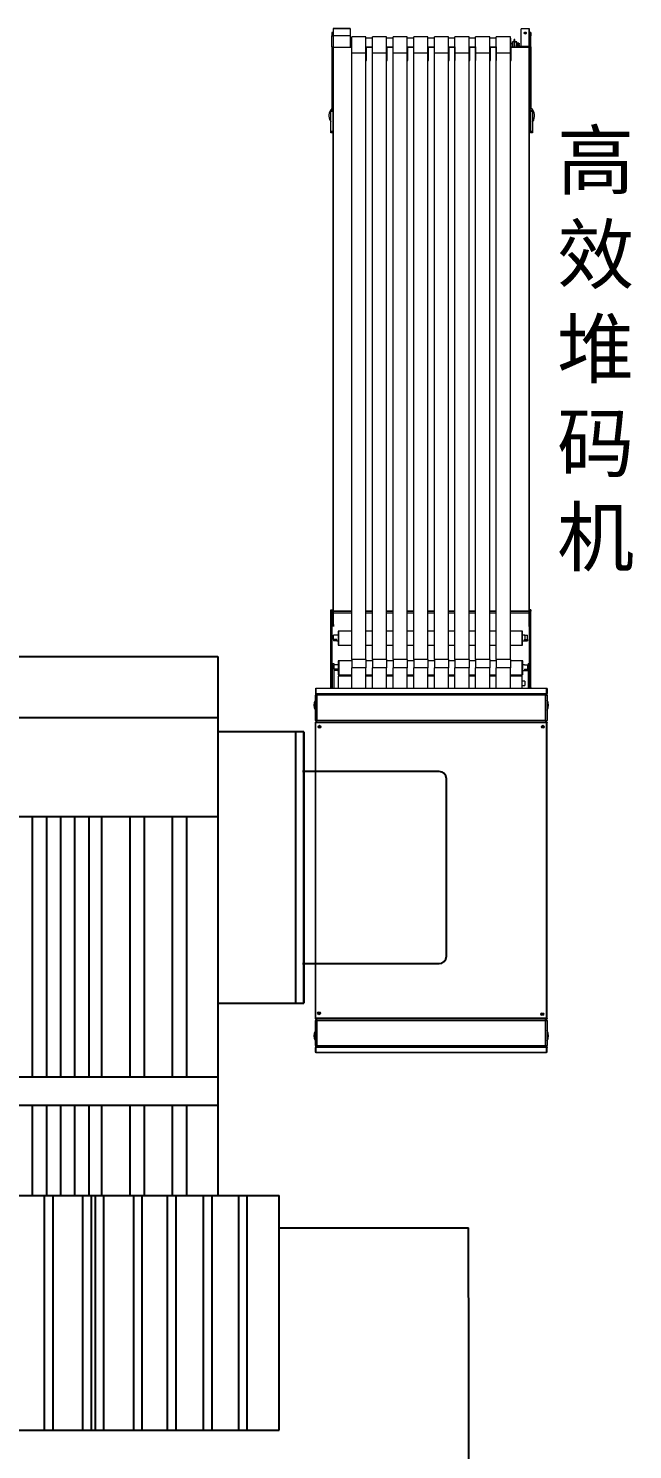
# Model space of a CAD drawing. Header units: millimetres. Extents: x 5343 to 29633, y -275 to 12336.
# Drawn here: x 27495 to 29633, y 7307 to 12336 of the extents above; entities that cross this region are included whole.
import ezdxf

# ---------------------------------------------------------------- set-up
doc = ezdxf.new("R2010")
doc.units = ezdxf.units.MM
doc.styles.get("Standard").update_dxf_attribs({"font": 'arial.ttf', "height": 200})

msp = doc.modelspace()

# ---------------------------------------------------------------- linework, layer by layer
at = {"linetype": 'Continuous', "lineweight": 15}
for p, q in [((28573.6, 12321.2), (28568.6, 12321.2)), ((28568.6, 12321), (28568.6, 12321.2)), ((28568.6, 12321), (28568.6, 12309.3)), ((28573.6, 12321), (28568.6, 12321)), ((28633.6, 12335.7), (28573.6, 12335.7)), ((28573.6, 12335.6), (28573.6, 12310.7)), ((28573.6, 12335.6), (28633.6, 12335.6)), ((28633.6, 12335.6), (28633.6, 12310.7)), ((29238.6, 12334.8), (29238.6, 12334.4)), ((29267.1, 12334.8), (29238.6, 12334.8)), ((29267.1, 12334.4), (29238.6, 12334.4)), ((29238.6, 12271.6), (29238.6, 12334.4)), ((29267.1, 12309.9), (29267.1, 12334.4)), ((29268.6, 12309.9), (29268.6, 12334.4)), ((29273.6, 12321.2), (29268.6, 12321.2)), ((29268.6, 12321), (29268.6, 12309.3)), ((29273.6, 12321), (29268.6, 12321)), ((29273.6, 12321.2), (29273.6, 12321)), ((29273.6, 12321), (29273.6, 12309.3)), ((28568.6, 12271.1), (28568.6, 12309.3)), ((28568.6, 12309.3), (28573.6, 12309.3)), ((28568.6, 12271.1), (28573.6, 12271.1)), ((28568.6, 12271.1), (28568.6, 12052.9)), ((28573.6, 12310.7), (28573.6, 12269.4)), ((28573.6, 12310.7), (28633.6, 12310.7)), ((28633.6, 12310.7), (28633.6, 12269.4)), ((28639.7, 12301.6), (28633.6, 12301.6)), ((28689.7, 12306.1), (28639.7, 12306.1)), ((28639.7, 12248.1), (28639.7, 12306.1)), ((28689.7, 12248.1), (28689.7, 12306.1)), ((28712.7, 12301.6), (28689.7, 12301.6)), ((28762.7, 12306.1), (28712.7, 12306.1)), ((28712.7, 12248.1), (28712.7, 12306.1)), ((28762.7, 12248.1), (28762.7, 12306.1)), ((28785.7, 12301.6), (28762.7, 12301.6)), ((28835.7, 12306.1), (28785.7, 12306.1)), ((28785.7, 12248.1), (28785.7, 12306.1)), ((28835.7, 12248.1), (28835.7, 12306.1)), ((28858.7, 12301.6), (28835.7, 12301.6)), ((28908.7, 12306.1), (28858.7, 12306.1)), ((28858.7, 12248.1), (28858.7, 12306.1)), ((28908.7, 12248.1), (28908.7, 12306.1)), ((28931.7, 12301.6), (28908.7, 12301.6)), ((28981.7, 12306.1), (28931.7, 12306.1)), ((28931.7, 12248.1), (28931.7, 12306.1)), ((28981.7, 12248.1), (28981.7, 12306.1)), ((29004.7, 12301.6), (28981.7, 12301.6)), ((29054.7, 12306.1), (29004.7, 12306.1)), ((29004.7, 12248.1), (29004.7, 12306.1)), ((29054.7, 12248.1), (29054.7, 12306.1)), ((29077.7, 12301.6), (29054.7, 12301.6)), ((29127.7, 12306.1), (29077.7, 12306.1)), ((29077.7, 12248.1), (29077.7, 12306.1)), ((29127.7, 12248.1), (29127.7, 12306.1)), ((29150.7, 12301.6), (29127.7, 12301.6)), ((29200.7, 12306.1), (29150.7, 12306.1)), ((29150.7, 12248.1), (29150.7, 12306.1)), ((29200.7, 12248.1), (29200.7, 12306.1)), ((29201.8, 12301.6), (29200.7, 12301.6)), ((29201.8, 12222.3), (29201.8, 12301.6)), ((29207.8, 12280.6), (29201.8, 12280.6)), ((29214.1, 12288.4), (29207.8, 12288.4)), ((29214.1, 12294.3), (29214.1, 12296.4)), ((29214.1, 12287.1), (29214.1, 12288.8)), ((29214.1, 12284.7), (29216.9, 12284.7)), ((29214.1, 12284.1), (29216.9, 12284.1)), ((29216.9, 12294.3), (29216.9, 12296.4)), ((29216.9, 12287.1), (29216.9, 12288.8)), ((29223.3, 12288.4), (29216.9, 12288.4)), ((29223.3, 12270), (29223.3, 12288.4)), ((29230.3, 12284.1), (29224.3, 12284.1)), ((29231.3, 12275.4), (29231.3, 12277.5)), ((29264.8, 12271.6), (29232.8, 12271.6)), ((29264.8, 12270), (29264.8, 12271.6)), ((29267.1, 12272.7), (29267.1, 12309.9)), ((29267.1, 12309.9), (29268.6, 12309.9)), ((29267.1, 12269.5), (29267.1, 12272.7)), ((29268.6, 12271.1), (29268.6, 12309.3)), ((29268.6, 12309.3), (29273.6, 12309.3)), ((29268.6, 12271.1), (29273.6, 12271.1)), ((29268.6, 12271.1), (29268.6, 12052.9)), ((29273.6, 12271.1), (29273.6, 12309.3)), ((29273.6, 12271.1), (29273.6, 12052.9)), ((28573.6, 12269.4), (28633.6, 12269.4)), ((28573.6, 12269.4), (28573.6, 12269.1)), ((28573.6, 12269.1), (28573.6, 12052.9)), ((28573.6, 12269.1), (28633.6, 12269.1)), ((28575.1, 10274.1), (28575.1, 12269.1)), ((28633.6, 12270), (28639.1, 12270)), ((28633.6, 12269.5), (28639.1, 12269.5)), ((28633.6, 12269.4), (28633.6, 12269.1)), ((28689.7, 12248.1), (28639.7, 12248.1)), ((28639.7, 10102.9), (28639.7, 12248.1)), ((28689.7, 10102.9), (28689.7, 12248.1)), ((28692.1, 12270), (28712.1, 12270)), ((28692.1, 12269.5), (28712.1, 12269.5)), ((28762.7, 12248.1), (28712.7, 12248.1)), ((28712.7, 10102.9), (28712.7, 12248.1)), ((28762.7, 10102.9), (28762.7, 12248.1)), ((28765.1, 12270), (28785.1, 12270)), ((28765.1, 12269.5), (28765.1, 12270)), ((28765.1, 12221.8), (28765.1, 12269.5)), ((28765.1, 12269.5), (28785.1, 12269.5)), ((28835.7, 12248.1), (28785.7, 12248.1)), ((28785.7, 10102.9), (28785.7, 12248.1)), ((28835.7, 10102.9), (28835.7, 12248.1)), ((28838.1, 12270), (28858.1, 12270)), ((28838.1, 12269.5), (28838.1, 12270)), ((28838.1, 12221.8), (28838.1, 12269.5)), ((28838.1, 12269.5), (28858.1, 12269.5)), ((28908.7, 12248.1), (28858.7, 12248.1)), ((28858.7, 10102.9), (28858.7, 12248.1)), ((28908.7, 10102.9), (28908.7, 12248.1)), ((28981.7, 12248.1), (28931.7, 12248.1)), ((28931.7, 10102.9), (28931.7, 12248.1)), ((28981.7, 10102.9), (28981.7, 12248.1)), ((28984.1, 12270), (29004.1, 12270)), ((28984.1, 12269.5), (28984.1, 12270)), ((28984.1, 12221.8), (28984.1, 12269.5)), ((28984.1, 12269.5), (29004.1, 12269.5)), ((29004.1, 12270), (29004.1, 12269.5)), ((29004.1, 12269.5), (29004.1, 12221.8)), ((29054.7, 12248.1), (29004.7, 12248.1)), ((29004.7, 10102.9), (29004.7, 12248.1)), ((29054.7, 10102.9), (29054.7, 12248.1)), ((29127.7, 12248.1), (29077.7, 12248.1)), ((29077.7, 10102.9), (29077.7, 12248.1)), ((29127.7, 10102.9), (29127.7, 12248.1)), ((29130.1, 12270), (29150.1, 12270)), ((29130.1, 12269.5), (29150.1, 12269.5)), ((29200.7, 12248.1), (29150.7, 12248.1)), ((29150.7, 10102.9), (29150.7, 12248.1)), ((29200.7, 10102.9), (29200.7, 12248.1)), ((29201.8, 12242.6), (29203.1, 12242.6)), ((29203.1, 12270), (29267.1, 12270)), ((29203.1, 12269.5), (29203.1, 12270)), ((29203.1, 12221.8), (29203.1, 12269.5)), ((29203.1, 12269.5), (29267.1, 12269.5)), ((29267.1, 10274.1), (29267.1, 12269.5)), ((28565.6, 12041.6), (28565.6, 12046.6)), ((28565.6, 12046.6), (28573.6, 12046.6)), ((28565.6, 11971.6), (28565.6, 12041.6)), ((28573.6, 12041.6), (28565.6, 12041.6)), ((28568.6, 12052.9), (28573.6, 12052.9)), ((28568.6, 12049.4), (28568.6, 12052.9)), ((28568.6, 12049.4), (28573.6, 12049.4)), ((28573.6, 12052.9), (28573.6, 12049.4)), ((28573.6, 10274.5), (28573.6, 12049.5)), ((29268.6, 10274.5), (29268.6, 12052.9)), ((29271.6, 12038.6), (29268.6, 12038.6)), ((29271.6, 12041.6), (29271.6, 11971.6)), ((29279.6, 12041.6), (29279.6, 11971.6)), ((28563.8, 12008.2), (28565.6, 12005.6)), ((29271.6, 12014.6), (29268.6, 12014.6)), ((28565.6, 10273.4), (28565.6, 10278.4)), ((28565.6, 10278.4), (28570.6, 10278.4)), ((28570.6, 10273.4), (28565.6, 10273.4)), ((28565.6, 10003.4), (28565.6, 10273.4)), ((28570.6, 10278.4), (28570.6, 10273.4)), ((28570.6, 10003.4), (28570.6, 10273.4)), ((28573.6, 10226.8), (28573.6, 10274.5)), ((28575.1, 10226.8), (28575.1, 10274.1)), ((28575.1, 10274.1), (28639.7, 10274.1)), ((28575.1, 10266.5), (28575.1, 10273.2)), ((28639.7, 10273.2), (28575.1, 10273.2)), ((28689.7, 10274.1), (28712.7, 10274.1)), ((28712.7, 10273.2), (28689.7, 10273.2)), ((28762.7, 10274.1), (28785.7, 10274.1)), ((28785.7, 10273.2), (28762.7, 10273.2)), ((28835.7, 10274.1), (28858.7, 10274.1)), ((28858.7, 10273.2), (28835.7, 10273.2)), ((28908.7, 10274.1), (28931.7, 10274.1)), ((28931.7, 10273.2), (28908.7, 10273.2)), ((28981.7, 10274.1), (29004.7, 10274.1)), ((29004.7, 10273.2), (28981.7, 10273.2)), ((29054.7, 10274.1), (29077.7, 10274.1)), ((29077.7, 10273.2), (29054.7, 10273.2)), ((29127.7, 10274.1), (29150.7, 10274.1)), ((29150.7, 10273.2), (29127.7, 10273.2)), ((29200.7, 10274.1), (29267.1, 10274.1)), ((29267.1, 10273.2), (29200.7, 10273.2)), ((29268.6, 10003.4), (29268.6, 10273.4)), ((29273.6, 10003.4), (29273.6, 10273.4)), ((28591.4, 10188.4), (28587.2, 10188.4)), ((28587.2, 10168.4), (28591.4, 10168.4)), ((28639.7, 10203.4), (28591.4, 10203.4)), ((28591.4, 10203.4), (28591.4, 10153.4)), ((28639.7, 10203.4), (28593.2, 10203.4)), ((28712.7, 10203.4), (28689.7, 10203.4)), ((28712.7, 10203.4), (28689.7, 10203.4)), ((28785.7, 10203.4), (28762.7, 10203.4)), ((28785.7, 10203.4), (28762.7, 10203.4)), ((28858.7, 10203.4), (28835.7, 10203.4)), ((28858.7, 10203.4), (28835.7, 10203.4)), ((28931.7, 10203.4), (28908.7, 10203.4)), ((28931.7, 10203.4), (28908.7, 10203.4)), ((29004.7, 10203.4), (28981.7, 10203.4)), ((29004.7, 10203.4), (28981.7, 10203.4)), ((29077.7, 10203.4), (29054.7, 10203.4)), ((29077.7, 10203.4), (29054.7, 10203.4)), ((29150.7, 10203.4), (29127.7, 10203.4)), ((29150.7, 10203.4), (29127.7, 10203.4)), ((29241.4, 10203.4), (29200.7, 10203.4)), ((29243.2, 10203.4), (29200.7, 10203.4)), ((29241.4, 10203.4), (29241.4, 10153.4)), ((29243.2, 10153.4), (29243.2, 10203.4)), ((29251.4, 10188.4), (29243.2, 10188.4)), ((29243.2, 10168.4), (29251.4, 10168.4)), ((29249.2, 10188.4), (29243.8, 10188.4)), ((29243.8, 10168.4), (29249.2, 10168.4)), ((29249.2, 10188.4), (29261.2, 10188.4)), ((28591.4, 10153.4), (28639.7, 10153.4)), ((28593.2, 10153.4), (28639.7, 10153.4)), ((28689.7, 10153.4), (28712.7, 10153.4)), ((28689.7, 10153.4), (28712.7, 10153.4)), ((28762.7, 10153.4), (28785.7, 10153.4)), ((28762.7, 10153.4), (28785.7, 10153.4)), ((28835.7, 10153.4), (28858.7, 10153.4)), ((28835.7, 10153.4), (28858.7, 10153.4)), ((28908.7, 10153.4), (28931.7, 10153.4)), ((28908.7, 10153.4), (28931.7, 10153.4)), ((28981.7, 10153.4), (29004.7, 10153.4)), ((28981.7, 10153.4), (29004.7, 10153.4)), ((29054.7, 10153.4), (29077.7, 10153.4)), ((29054.7, 10153.4), (29077.7, 10153.4)), ((29127.7, 10153.4), (29150.7, 10153.4)), ((29127.7, 10153.4), (29150.7, 10153.4)), ((29200.7, 10153.4), (29241.4, 10153.4)), ((29200.7, 10153.4), (29243.2, 10153.4)), ((28570.6, 10088.4), (28570.6, 10001.2)), ((28575.6, 10088.4), (28575.6, 10001.2)), ((28588.5, 10063.4), (28591.4, 10063.4)), ((28591.4, 10098.4), (28591.4, 10048.4)), ((28639.7, 10102.9), (28639.7, 10073.4)), ((28639.7, 10001.2), (28639.7, 10073.4)), ((28689.7, 10073.4), (28639.7, 10073.4)), ((28689.7, 10102.9), (28689.7, 10073.4)), ((28689.7, 10001.2), (28689.7, 10073.4)), ((28712.7, 10102.9), (28712.7, 10073.4)), ((28712.7, 10001.2), (28712.7, 10073.4)), ((28762.7, 10073.4), (28712.7, 10073.4)), ((28762.7, 10102.9), (28762.7, 10073.4)), ((28762.7, 10001.2), (28762.7, 10073.4)), ((28785.7, 10102.9), (28785.7, 10073.4)), ((28785.7, 10001.2), (28785.7, 10073.4)), ((28835.7, 10073.4), (28785.7, 10073.4)), ((28835.7, 10102.9), (28835.7, 10073.4)), ((28835.7, 10001.2), (28835.7, 10073.4)), ((28858.7, 10102.9), (28858.7, 10073.4)), ((28858.7, 10001.2), (28858.7, 10073.4)), ((28908.7, 10073.4), (28858.7, 10073.4)), ((28908.7, 10102.9), (28908.7, 10073.4)), ((28908.7, 10001.2), (28908.7, 10073.4)), ((28931.7, 10102.9), (28931.7, 10073.4)), ((28931.7, 10001.2), (28931.7, 10073.4)), ((28981.7, 10073.4), (28931.7, 10073.4)), ((28981.7, 10102.9), (28981.7, 10073.4)), ((28981.7, 10001.2), (28981.7, 10073.4)), ((29004.7, 10102.9), (29004.7, 10073.4)), ((29004.7, 10001.2), (29004.7, 10073.4)), ((29054.7, 10073.4), (29004.7, 10073.4)), ((29054.7, 10102.9), (29054.7, 10073.4)), ((29054.7, 10001.2), (29054.7, 10073.4)), ((29077.7, 10102.9), (29077.7, 10073.4)), ((29077.7, 10001.2), (29077.7, 10073.4)), ((29127.7, 10073.4), (29077.7, 10073.4)), ((29127.7, 10102.9), (29127.7, 10073.4)), ((29127.7, 10001.2), (29127.7, 10073.4)), ((29150.7, 10102.9), (29150.7, 10073.4)), ((29150.7, 10001.2), (29150.7, 10073.4)), ((29200.7, 10073.4), (29150.7, 10073.4)), ((29200.7, 10102.9), (29200.7, 10073.4)), ((29200.7, 10001.2), (29200.7, 10073.4)), ((29241.4, 10098.4), (29241.4, 10048.4)), ((29244.5, 10048.4), (29244.5, 10098.4)), ((29245.1, 10063.4), (29250.5, 10063.4)), ((29263.6, 10088.4), (29263.6, 10001.2)), ((29268.6, 10088.4), (29268.6, 10001.2)), ((28591.4, 10048.4), (28639.7, 10048.4)), ((28639.7, 10043.4), (28591.4, 10043.4)), ((28591.4, 10043.4), (28591.4, 10001.2)), ((28594.5, 10048.4), (28639.7, 10048.4)), ((28689.7, 10048.4), (28712.7, 10048.4)), ((28689.7, 10048.4), (28712.7, 10048.4)), ((28712.7, 10043.4), (28689.7, 10043.4)), ((28762.7, 10048.4), (28785.7, 10048.4)), ((28762.7, 10048.4), (28785.7, 10048.4)), ((28785.7, 10043.4), (28762.7, 10043.4)), ((28835.7, 10048.4), (28858.7, 10048.4)), ((28835.7, 10048.4), (28858.7, 10048.4)), ((28858.7, 10043.4), (28835.7, 10043.4)), ((28908.7, 10048.4), (28931.7, 10048.4)), ((28908.7, 10048.4), (28931.7, 10048.4)), ((28931.7, 10043.4), (28908.7, 10043.4)), ((28981.7, 10048.4), (29004.7, 10048.4)), ((28981.7, 10048.4), (29004.7, 10048.4)), ((29004.7, 10043.4), (28981.7, 10043.4)), ((29054.7, 10048.4), (29077.7, 10048.4)), ((29054.7, 10048.4), (29077.7, 10048.4)), ((29077.7, 10043.4), (29054.7, 10043.4)), ((29127.7, 10048.4), (29150.7, 10048.4)), ((29127.7, 10048.4), (29150.7, 10048.4)), ((29150.7, 10043.4), (29127.7, 10043.4)), ((29200.7, 10048.4), (29241.4, 10048.4)), ((29200.7, 10048.4), (29244.5, 10048.4)), ((29241.4, 10043.4), (29200.7, 10043.4)), ((29241.4, 10043.4), (29241.4, 10001.2)), ((29251.4, 10026.4), (29241.4, 10026.4)), ((29241.4, 10010.4), (29251.4, 10010.4)), ((28510.6, 9999.7), (28510.6, 9982.8)), ((28510.6, 9981.2), (28510.6, 9976.2)), ((28510.6, 9886.3), (28510.6, 9976.2)), ((28512.1, 10001.2), (29329.1, 10001.2)), ((29329, 9999.7), (28512.1, 9999.7)), ((28512.1, 9982.8), (29329, 9982.8)), ((28512.2, 9981.2), (29329, 9981.2)), ((28515.6, 9976.2), (28515.6, 9981.2)), ((29325.6, 9976.2), (28515.6, 9976.2)), ((29325.6, 9981.2), (29325.6, 9976.2)), ((29325.6, 9978.2), (29325.6, 9978.2)), ((29327.6, 9976.2), (29327.6, 9976.2)), ((29329.1, 9999.7), (29329.1, 9982.8)), ((29330.6, 9999.7), (29330.6, 9982.8)), ((29330.6, 9976.2), (29330.6, 9886.3)), ((28510.6, 9879.7), (28510.6, 9881.2)), ((28510.6, 8832.7), (28510.6, 9879.7)), ((28512.1, 8832.7), (28512.1, 9879.7)), ((29328.6, 9879.7), (28512.6, 9879.7)), ((29328.6, 9878.2), (28512.6, 9878.2)), ((28515.6, 9901.2), (28515.6, 9901.2)), ((29325.6, 9886.3), (28515.6, 9886.3)), ((29325.6, 9881.2), (28515.6, 9881.2)), ((28540.6, 9879.7), (28540.6, 9881.2)), ((28586.6, 9879.7), (28586.6, 9881.2)), ((28639.7, 9879.7), (28639.7, 9881.2)), ((28689.7, 9879.7), (28689.7, 9881.2)), ((28712.7, 9879.7), (28712.7, 9881.2)), ((28762.7, 9879.7), (28762.7, 9881.2)), ((28785.7, 9879.7), (28785.7, 9881.2)), ((28835.7, 9879.7), (28835.7, 9881.2)), ((28858.7, 9879.7), (28858.7, 9881.2)), ((28886.1, 9881.2), (28886.1, 9879.7)), ((28911.1, 9879.7), (28911.1, 9881.2)), ((28931.7, 9879.7), (28931.7, 9881.2)), ((28956.9, 9881.2), (28956.9, 9879.7)), ((29156.9, 9879.7), (29156.9, 9881.2)), ((29200.7, 9879.7), (29200.7, 9881.2)), ((29254.6, 9881.2), (29254.6, 9879.7)), ((29300.6, 9881.2), (29300.6, 9879.7)), ((29325.6, 9901.2), (29325.6, 9901.2)), ((29325.6, 9886.3), (29330.6, 9886.3)), ((29325.6, 9886.2), (29325.6, 9881.2)), ((29329.1, 8832.7), (29329.1, 9879.7)), ((29330.6, 9881.2), (29330.6, 9879.7)), ((29330.6, 8832.7), (29330.6, 9879.7)), ((28510.6, 8831.2), (28510.6, 8832.7)), ((28510.6, 8826.2), (28510.6, 8825.7)), ((28510.6, 8736.3), (28510.6, 8825.7)), ((28512.6, 8834.3), (29328.6, 8834.3)), ((29328.6, 8832.7), (28512.6, 8832.7)), ((28513.6, 8826.2), (28513.6, 8825.7)), ((28516.1, 8828.2), (28515.6, 8828.2)), ((28515.6, 8736.3), (28515.6, 8825.7)), ((28515.6, 8811.2), (28516.1, 8811.2)), ((28516.1, 8831.2), (29325.1, 8831.2)), ((28516.1, 8825.7), (29325.1, 8825.7)), ((28540.6, 8831.2), (28540.6, 8832.7)), ((28586.6, 8831.2), (28586.6, 8832.7)), ((28639.7, 8831.2), (28639.7, 8832.7)), ((28689.7, 8831.2), (28689.7, 8832.7)), ((28712.7, 8831.2), (28712.7, 8832.7)), ((28762.7, 8831.2), (28762.7, 8832.7)), ((28785.7, 8831.2), (28785.7, 8832.7)), ((28835.7, 8831.2), (28835.7, 8832.7)), ((28858.7, 8831.2), (28858.7, 8832.7)), ((28886.1, 8832.7), (28886.1, 8831.2)), ((28911.1, 8831.2), (28911.1, 8832.7)), ((28931.7, 8831.2), (28931.7, 8832.7)), ((28981.7, 8831.2), (28981.7, 8832.7)), ((29004.7, 8831.2), (29004.7, 8832.7)), ((29054.7, 8831.2), (29054.7, 8832.7)), ((29077.7, 8831.2), (29077.7, 8832.7)), ((29127.7, 8831.2), (29127.7, 8832.7)), ((29150.7, 8831.2), (29150.7, 8832.7)), ((29200.7, 8831.2), (29200.7, 8832.7)), ((29254.6, 8832.7), (29254.6, 8831.2)), ((29300.6, 8832.7), (29300.6, 8831.2)), ((29325.1, 8736.3), (29325.1, 8825.7)), ((29325.1, 8811.2), (29325.6, 8811.2)), ((29325.6, 8825.7), (29330.6, 8825.7)), ((29330.6, 8832.7), (29330.6, 8831.2)), ((29330.6, 8825.7), (29330.6, 8736.3)), ((28510.6, 8736.3), (28510.6, 8731.2)), ((28512.2, 8731.2), (28510.6, 8731.2)), ((28510.6, 8712.8), (28510.6, 8729.7)), ((29329, 8729.7), (28512.1, 8729.7)), ((28512.1, 8712.8), (29329, 8712.8)), ((29329.1, 8711.2), (28512.1, 8711.2)), ((29329, 8731.2), (28512.2, 8731.2)), ((28515.6, 8731.2), (28515.6, 8736.3)), ((28516.1, 8736.3), (29325.1, 8736.3)), ((29329.1, 8712.8), (29329.1, 8729.7)), ((29330.6, 8731.2), (29330.6, 8736.3)), ((29330.6, 8712.8), (29330.6, 8729.7))]:
    msp.add_line(p, q, dxfattribs=at)
at = {"linetype": 'Continuous', "lineweight": 0}
for p, q in [((28573.6, 12335.7), (28573.6, 12335.6)), ((28633.6, 12335.7), (28633.6, 12335.6)), ((29268.6, 12334.4), (29267.1, 12334.4)), ((29267.1, 12270), (29267.1, 12334.4)), ((29207.8, 12270), (29207.8, 12288.4)), ((29214.1, 12296.4), (29214.1, 12296.6)), ((29214.1, 12296.6), (29214.1, 12296.6)), ((29216.9, 12296.4), (29214.1, 12296.4)), ((29214.1, 12293.4), (29214.1, 12294.3)), ((29214.1, 12294.3), (29214.1, 12294.3)), ((29214.1, 12293.1), (29214.1, 12293.4)), ((29214.1, 12288.8), (29214.1, 12293.1)), ((29214.1, 12292.1), (29216.9, 12292.1)), ((29214.1, 12288.9), (29216.9, 12288.9)), ((29214.1, 12288.8), (29216.9, 12288.8)), ((29214.1, 12287), (29214.1, 12287.1)), ((29214.1, 12285.5), (29214.1, 12287)), ((29214.1, 12287), (29216.9, 12287)), ((29214.1, 12285.1), (29214.1, 12285.5)), ((29214.1, 12281.4), (29214.1, 12285.1)), ((29214.1, 12276), (29214.1, 12281.4)), ((29214.1, 12275.8), (29214.1, 12276)), ((29214.1, 12276), (29216.9, 12276)), ((29214.1, 12273.8), (29214.1, 12275.8)), ((29214.1, 12275.3), (29216.9, 12275.3)), ((29214.1, 12273.5), (29214.1, 12273.8)), ((29214.1, 12270.9), (29214.1, 12273.5)), ((29214.1, 12270), (29214.1, 12270.9)), ((29216.9, 12296.6), (29216.9, 12296.4)), ((29216.9, 12296.6), (29216.9, 12296.6)), ((29216.9, 12293.4), (29216.9, 12294.3)), ((29216.9, 12294.3), (29216.9, 12294.3)), ((29216.9, 12293.4), (29216.9, 12293.1)), ((29216.9, 12288.8), (29216.9, 12293.1)), ((29216.9, 12287.1), (29216.9, 12287)), ((29216.9, 12285.5), (29216.9, 12287)), ((29216.9, 12285.5), (29216.9, 12285.1)), ((29216.9, 12281.4), (29216.9, 12285.1)), ((29216.9, 12276), (29216.9, 12281.4)), ((29216.9, 12276), (29216.9, 12275.8)), ((29216.9, 12273.8), (29216.9, 12275.8)), ((29216.9, 12273.8), (29216.9, 12273.5)), ((29216.9, 12270.9), (29216.9, 12273.5)), ((29216.9, 12270), (29216.9, 12270.9)), ((29223.3, 12277.5), (29231.3, 12277.5)), ((29223.3, 12273.9), (29224.3, 12273.9)), ((29224.3, 12284.1), (29224.3, 12279.8)), ((29224.3, 12278.8), (29224.3, 12279.8)), ((29224.3, 12279.8), (29230.3, 12279.8)), ((29224.3, 12278.8), (29230.3, 12278.8)), ((29224.3, 12276.1), (29224.3, 12270)), ((29224.3, 12276.1), (29230.3, 12276.1)), ((29230.3, 12279.8), (29230.3, 12284.1)), ((29230.3, 12279.8), (29230.3, 12278.8)), ((29230.3, 12270), (29230.3, 12276.1)), ((29230.3, 12273.9), (29231.3, 12273.9)), ((29231.3, 12283.1), (29231.3, 12279)), ((29231.3, 12277.5), (29231.3, 12279)), ((29231.3, 12275.4), (29231.3, 12270)), ((29232.8, 12270), (29232.8, 12276.6)), ((29267.1, 12272.7), (29268.6, 12272.7)), ((28639.1, 12270), (28639.1, 12269.5)), ((28639.1, 12269.5), (28639.1, 12221.8)), ((28639.1, 12222.3), (28639.7, 12222.3)), ((28639.1, 12221.8), (28639.7, 12221.8)), ((28689.7, 12222.3), (28692.1, 12222.3)), ((28689.7, 12221.8), (28692.1, 12221.8)), ((28692.1, 12269.5), (28692.1, 12270)), ((28692.1, 12221.8), (28692.1, 12269.5)), ((28712.1, 12270), (28712.1, 12269.5)), ((28712.1, 12269.5), (28712.1, 12221.8)), ((28712.1, 12222.3), (28712.7, 12222.3)), ((28712.1, 12221.8), (28712.7, 12221.8)), ((28762.7, 12222.3), (28765.1, 12222.3)), ((28762.7, 12221.8), (28765.1, 12221.8)), ((28785.1, 12270), (28785.1, 12269.5)), ((28785.1, 12269.5), (28785.1, 12221.8)), ((28785.1, 12222.3), (28785.7, 12222.3)), ((28785.1, 12221.8), (28785.7, 12221.8)), ((28835.7, 12222.3), (28838.1, 12222.3)), ((28835.7, 12221.8), (28838.1, 12221.8)), ((28858.1, 12270), (28858.1, 12269.5)), ((28858.1, 12269.5), (28858.1, 12221.8)), ((28858.1, 12222.3), (28858.7, 12222.3)), ((28858.1, 12221.8), (28858.7, 12221.8)), ((28908.7, 12222.3), (28911.1, 12222.3)), ((28908.7, 12221.8), (28911.1, 12221.8)), ((28911.1, 12269.5), (28911.1, 12270)), ((28911.1, 12270), (28931.1, 12270)), ((28911.1, 12269.5), (28931.1, 12269.5)), ((28911.1, 12221.8), (28911.1, 12269.5)), ((28931.1, 12270), (28931.1, 12269.5)), ((28931.1, 12269.5), (28931.1, 12221.8)), ((28931.1, 12222.3), (28931.7, 12222.3)), ((28931.1, 12221.8), (28931.7, 12221.8)), ((28981.7, 12222.3), (28984.1, 12222.3)), ((28981.7, 12221.8), (28984.1, 12221.8)), ((29004.1, 12222.3), (29004.7, 12222.3)), ((29004.1, 12221.8), (29004.7, 12221.8)), ((29054.7, 12222.3), (29057.1, 12222.3)), ((29054.7, 12221.8), (29057.1, 12221.8)), ((29057.1, 12269.5), (29057.1, 12270)), ((29057.1, 12270), (29077.1, 12270)), ((29057.1, 12269.5), (29077.1, 12269.5)), ((29057.1, 12221.8), (29057.1, 12269.5)), ((29077.1, 12270), (29077.1, 12269.5)), ((29077.1, 12269.5), (29077.1, 12221.8)), ((29077.1, 12222.3), (29077.7, 12222.3)), ((29077.1, 12221.8), (29077.7, 12221.8)), ((29127.7, 12222.3), (29130.1, 12222.3)), ((29127.7, 12221.8), (29130.1, 12221.8)), ((29130.1, 12269.5), (29130.1, 12270)), ((29130.1, 12221.8), (29130.1, 12269.5)), ((29150.1, 12270), (29150.1, 12269.5)), ((29150.1, 12269.5), (29150.1, 12221.8)), ((29150.1, 12222.3), (29150.7, 12222.3)), ((29150.1, 12221.8), (29150.7, 12221.8)), ((29200.7, 12222.3), (29203.1, 12222.3)), ((29200.7, 12221.8), (29203.1, 12221.8)), ((29267.1, 12269.5), (29267.1, 12270)), ((29268.6, 12049.4), (29268.6, 12052.9)), ((29268.6, 12052.9), (29273.6, 12052.9)), ((29273.6, 12049.6), (29268.6, 12049.6)), ((29271.6, 12041.6), (29271.6, 12046.6)), ((29271.6, 12046.6), (29279.6, 12046.6)), ((29279.6, 12041.6), (29271.6, 12041.6)), ((29273.6, 12052.9), (29273.6, 12049.4)), ((29279.6, 12046.6), (29279.6, 12041.6)), ((28565.6, 11971.6), (28573.6, 11971.6)), ((28565.6, 11966.6), (28565.6, 11971.6)), ((29271.6, 11971.6), (29279.6, 11971.6)), ((29271.6, 11966.6), (29271.6, 11971.6)), ((29279.6, 11971.6), (29279.6, 11966.6)), ((28573.6, 11966.6), (28565.6, 11966.6)), ((29279.6, 11966.6), (29271.6, 11966.6)), ((28575.1, 10273.2), (28575.1, 10274.1)), ((28639.7, 10266.5), (28575.1, 10266.5)), ((28712.7, 10266.5), (28689.7, 10266.5)), ((28785.7, 10266.5), (28762.7, 10266.5)), ((28858.7, 10266.5), (28835.7, 10266.5)), ((28931.7, 10266.5), (28908.7, 10266.5)), ((29004.7, 10266.5), (28981.7, 10266.5)), ((29077.7, 10266.5), (29054.7, 10266.5)), ((29150.7, 10266.5), (29127.7, 10266.5)), ((29267.1, 10266.5), (29200.7, 10266.5)), ((29267.1, 10226.8), (29267.1, 10274.1)), ((29267.1, 10274.1), (29267.1, 10273.2)), ((29267.1, 10273.2), (29267.1, 10266.5)), ((29273.6, 10278.4), (29268.6, 10278.4)), ((29268.6, 10273.4), (29268.6, 10274.5)), ((29273.6, 10273.4), (29268.6, 10273.4)), ((29273.6, 10278.4), (29273.6, 10273.4)), ((28573.6, 10219.8), (28573.6, 10226.8)), ((28573.6, 10226.8), (28575.1, 10226.8)), ((28575.1, 10223.4), (28573.6, 10223.4)), ((28575.1, 10226.8), (28575.1, 10219.8)), ((29267.1, 10252), (29268.6, 10252)), ((29267.1, 10219.8), (29267.1, 10226.8)), ((29267.1, 10223.4), (29268.6, 10223.4)), ((28587.2, 10188.4), (28575.2, 10188.4)), ((28575.2, 10173.4), (28575.2, 10188.4)), ((28587.2, 10173.4), (28575.2, 10173.4)), ((28575.2, 10173.4), (28575.2, 10168.4)), ((28587.2, 10168.4), (28575.2, 10168.4)), ((28587.2, 10188.4), (28587.2, 10188.4)), ((28587.2, 10168.4), (28587.2, 10173.4)), ((28593.2, 10153.4), (28593.2, 10203.4)), ((29243.8, 10169.6), (29243.8, 10188.4)), ((29243.8, 10168.4), (29243.8, 10169.6)), ((29249.2, 10188.4), (29249.2, 10188.4)), ((29249.2, 10173.4), (29249.2, 10168.4)), ((29249.2, 10173.4), (29261.2, 10173.4)), ((29251.4, 10188.4), (29251.4, 10168.4)), ((29251.4, 10168.4), (29261.2, 10168.4)), ((29261.2, 10173.4), (29261.2, 10188.4)), ((29261.2, 10173.4), (29261.2, 10168.4)), ((28576.5, 10068.4), (28576.5, 10083.4)), ((28576.5, 10068.4), (28576.5, 10063.4)), ((28588.5, 10068.4), (28576.5, 10068.4)), ((28588.5, 10063.4), (28576.5, 10063.4)), ((28588.5, 10063.4), (28588.5, 10068.4)), ((28594.5, 10048.4), (28594.5, 10098.4)), ((29245.1, 10064.6), (29245.1, 10083.4)), ((29245.1, 10063.4), (29245.1, 10064.6)), ((29250.5, 10068.4), (29250.5, 10063.4)), ((29250.5, 10068.4), (29262.5, 10068.4)), ((29250.5, 10063.4), (29262.5, 10063.4)), ((29262.5, 10068.4), (29262.5, 10083.4)), ((29262.5, 10068.4), (29262.5, 10063.4)), ((29251.4, 10026.4), (29251.4, 10010.4)), ((28510.6, 9999.7), (28512.1, 9999.7)), ((28512.1, 9982.8), (28510.6, 9982.8)), ((28512.1, 9981.2), (28510.6, 9981.2)), ((28515.6, 9976.2), (28510.6, 9976.2)), ((28512.1, 9982.8), (28512.1, 9999.7)), ((28512.1, 9999.7), (28512.1, 9982.8)), ((28512.1, 9999.7), (28512.1, 9999.7)), ((28512.1, 9981.2), (28512.2, 9981.2)), ((28515.6, 9976.3), (28515.6, 9981.2)), ((28515.6, 9978.2), (28515.6, 9978.2)), ((28515.6, 9976.2), (28515.6, 9886.3)), ((28515.6, 9886.3), (28515.6, 9976.2)), ((28565.6, 10003.4), (28570.6, 10003.4)), ((28565.6, 10001.2), (28565.6, 10003.4)), ((29268.6, 10003.4), (29273.6, 10003.4)), ((29273.6, 10003.4), (29273.6, 10001.2)), ((29325.6, 9886.3), (29325.6, 9976.2)), ((29325.6, 9976.2), (29330.6, 9976.2)), ((29325.6, 9976.2), (29325.6, 9886.3)), ((29329, 9982.8), (29329, 9999.7)), ((29329, 9999.7), (29329.1, 9999.7)), ((29329, 9981.2), (29330.6, 9981.2)), ((29330.6, 9999.7), (29329.1, 9999.7)), ((29329.1, 9982.8), (29330.6, 9982.8)), ((29330.6, 9976.2), (29330.6, 9981.2)), ((28510.6, 9886.3), (28510.6, 9886.2)), ((28515.6, 9886.3), (28510.6, 9886.3)), ((28510.6, 9881.2), (28513.6, 9881.2)), ((28512.1, 9879.7), (28510.6, 9879.7)), ((28512.6, 9879.7), (28512.1, 9879.7)), ((28512.6, 9879.7), (28512.6, 9878.2)), ((28513.6, 9886.3), (28513.6, 9886.2)), ((28513.6, 9879.7), (28513.6, 9881.2)), ((28513.6, 9881.2), (28515.6, 9881.2)), ((28515.6, 9886.2), (28515.6, 9886.3)), ((28515.6, 9886.3), (28515.6, 9886.2)), ((28515.6, 9881.2), (28515.6, 9886.2)), ((28515.6, 9884.2), (28515.6, 9884.2)), ((28537.6, 9879.7), (28537.6, 9881.2)), ((28619.9, 9879.7), (28619.9, 9881.2)), ((28638.4, 9879.7), (28638.4, 9881.2)), ((29201.6, 9879.7), (29201.6, 9881.2)), ((29220.6, 9879.7), (29220.6, 9881.2)), ((29303.6, 9881.2), (29303.6, 9879.7)), ((29325.6, 9886.3), (29325.6, 9886.2)), ((29325.6, 9886.2), (29325.6, 9886.3)), ((29327.6, 9881.2), (29325.6, 9881.2)), ((29330.6, 9881.2), (29327.6, 9881.2)), ((29327.6, 9881.2), (29327.6, 9879.7)), ((29329.1, 9879.7), (29328.6, 9879.7)), ((29328.6, 9879.7), (29328.6, 9878.2)), ((29330.6, 9879.7), (29329.1, 9879.7)), ((28512.1, 8832.7), (28510.6, 8832.7)), ((28510.6, 8831.2), (28513.6, 8831.2)), ((28515.6, 8825.7), (28510.6, 8825.7)), ((28512.6, 8832.7), (28512.1, 8832.7)), ((28512.6, 8832.7), (28512.6, 8834.3)), ((28513.6, 8831.2), (28513.6, 8832.7)), ((28513.6, 8831.2), (28516.1, 8831.2)), ((28516.1, 8826.2), (28516.1, 8831.2)), ((28516.1, 8825.7), (28516.1, 8826.2)), ((28516.1, 8825.7), (28516.1, 8736.3)), ((28537.6, 8831.2), (28537.6, 8832.7)), ((28619.9, 8832.7), (28619.9, 8831.2)), ((28638.4, 8832.7), (28638.4, 8831.2)), ((29220.6, 8832.7), (29220.6, 8831.2)), ((29303.6, 8832.7), (29303.6, 8831.2)), ((29325.1, 8826.2), (29325.1, 8831.2)), ((29327.6, 8831.2), (29325.1, 8831.2)), ((29325.1, 8826.2), (29325.1, 8825.7)), ((29325.6, 8825.7), (29325.6, 8736.3)), ((29327.6, 8832.7), (29327.6, 8831.2)), ((29330.6, 8831.2), (29327.6, 8831.2)), ((29328.6, 8832.7), (29328.6, 8834.3)), ((29329.1, 8832.7), (29328.6, 8832.7)), ((29330.6, 8832.7), (29329.1, 8832.7)), ((29330.6, 8825.7), (29330.6, 8826.2)), ((28515.6, 8736.3), (28510.6, 8736.3)), ((28512.1, 8729.7), (28510.6, 8729.7)), ((28510.6, 8712.8), (28512.1, 8712.8)), ((28512.1, 8729.7), (28512.1, 8712.8)), ((28512.1, 8712.8), (28512.1, 8729.7)), ((28512.1, 8712.7), (28512.1, 8712.7)), ((28515.6, 8734.2), (28516.1, 8734.2)), ((29325.1, 8734.2), (29325.6, 8734.2)), ((29325.6, 8736.3), (29330.6, 8736.3)), ((29325.6, 8736.3), (29325.6, 8731.2)), ((29329, 8731.2), (29330.6, 8731.2)), ((29329, 8729.7), (29329, 8712.8)), ((29329.1, 8712.7), (29329, 8712.7)), ((29329.1, 8731.2), (29329.1, 8729.7)), ((29329.1, 8729.7), (29330.6, 8729.7)), ((29330.6, 8712.8), (29329.1, 8712.8))]:
    msp.add_line(p, q, dxfattribs=at)
for p, q in [((25429.6, 10113.5), (28165.1, 10113.5)), ((28165.1, 10113.5), (28165.1, 9926.5)), ((28165.1, 9926.5), (28165.1, 9846.5)), ((28165.1, 9896.5), (25429.6, 9896.5)), ((28165.1, 9896.5), (28165.1, 8206.1)), ((28470.1, 9846.5), (28165.1, 9846.5)), ((28440.1, 9846.5), (28440.1, 8886.5)), ((28470.1, 9846.5), (28470.1, 8886.5)), ((28470.1, 8886.5), (28470.1, 9846.5)), ((28948.6, 9706.5), (28464.6, 9706.5)), ((28974.6, 9052.5), (28974.6, 9680.5)), ((25429.6, 9546.5), (28165.1, 9546.5)), ((27510, 8625.2), (27510, 9546.5)), ((27560.4, 8625.2), (27560.4, 9546.5)), ((27610.4, 8625.2), (27610.4, 9546.5)), ((27660, 8625.2), (27660, 9546.5)), ((27710.4, 8625.2), (27710.4, 9546.5)), ((27755.5, 8625.2), (27755.5, 9546.5)), ((27755.5, 8625.2), (27755.5, 9546.5)), ((27855.5, 8625.2), (27855.5, 9546.5)), ((27905.5, 8625.2), (27905.5, 9546.5)), ((28005.5, 8625.2), (28005.5, 9546.5)), ((28055.5, 8625.2), (28055.5, 9546.5)), ((28464.6, 9026.5), (28948.6, 9026.5)), ((28165.1, 8886.5), (28470.1, 8886.5)), ((28165.1, 8625.2), (25429.6, 8625.2)), ((28165.1, 8524.7), (25429.6, 8524.7)), ((27510, 8206.1), (27510, 8524.7)), ((27560.4, 8206.1), (27560.4, 8524.7)), ((27610.4, 8206.1), (27610.4, 8524.7)), ((27660, 8206.1), (27660, 8524.7)), ((27710.4, 8206.1), (27710.4, 8524.7)), ((27755.5, 8206.1), (27755.5, 8524.7)), ((27755.5, 8206.1), (27755.5, 8524.7)), ((27855.5, 8206.1), (27855.5, 8524.7)), ((27905.5, 8206.1), (27905.5, 8524.7)), ((28005.5, 8206.1), (28005.5, 8524.7)), ((28055.5, 8206.1), (28055.5, 8524.7)), ((25230.1, 8206.1), (28382.1, 8206.1)), ((27552.3, 7375.8), (27552.3, 8206.1)), ((27552.3, 7375.8), (27552.3, 8206.1)), ((27552.3, 7375.8), (27552.3, 8206.1)), ((27582.3, 7375.8), (27582.3, 8206.1)), ((27582.3, 7375.8), (27582.3, 8206.1)), ((27582.3, 7375.8), (27582.3, 8206.1)), ((27688.3, 7375.8), (27688.3, 8206.1)), ((27688.3, 7375.8), (27688.3, 8206.1)), ((27688.3, 7375.8), (27688.3, 8206.1)), ((27718.3, 7375.8), (27718.3, 8206.1)), ((27718.3, 7375.8), (27718.3, 8206.1)), ((27718.3, 7375.8), (27718.3, 8206.1)), ((27732.3, 7375.8), (27732.3, 8206.1)), ((27732.3, 7375.8), (27732.3, 8206.1)), ((27732.3, 7375.8), (27732.3, 8206.1)), ((27732.3, 7375.8), (27732.3, 8206.1)), ((27762.3, 7375.8), (27762.3, 8206.1)), ((27762.3, 7375.8), (27762.3, 8206.1)), ((27762.3, 7375.8), (27762.3, 8206.1)), ((27762.3, 7375.8), (27762.3, 8206.1)), ((27868.3, 7375.8), (27868.3, 8206.1)), ((27898.3, 7375.8), (27898.3, 8206.1)), ((27987.8, 7375.8), (27987.8, 8206.1)), ((28017.8, 7375.8), (28017.8, 8206.1)), ((28115.1, 7375.8), (28115.1, 8206.1)), ((28145.1, 7375.8), (28145.1, 8206.1)), ((28239.5, 7375.8), (28239.5, 8206.1)), ((28269.5, 7375.8), (28269.5, 8206.1)), ((28382.1, 7375.8), (28382.1, 8206.1)), ((28382.1, 8091.1), (29052.6, 8091.1)), ((29054.1, 7597.6), (29052.6, 8091.1)), ((29054.1, 5065.1), (29054.1, 7597.6)), ((25230.1, 7375.8), (28382.1, 7375.8))]:
    msp.add_line(p, q)
at = {"color": 7, "linetype": 'Continuous', "lineweight": 15}
for p, q in [((28570.6, 10088.4), (28575.6, 10088.4)), ((28591.4, 10083.4), (28588.5, 10083.4)), ((28639.7, 10098.4), (28591.4, 10098.4)), ((28639.7, 10098.4), (28594.5, 10098.4)), ((28689.7, 10102.9), (28639.7, 10102.9)), ((28712.7, 10098.4), (28689.7, 10098.4)), ((28712.7, 10098.4), (28689.7, 10098.4)), ((28762.7, 10102.9), (28712.7, 10102.9)), ((28785.7, 10098.4), (28762.7, 10098.4)), ((28785.7, 10098.4), (28762.7, 10098.4)), ((28835.7, 10102.9), (28785.7, 10102.9)), ((28858.7, 10098.4), (28835.7, 10098.4)), ((28858.7, 10098.4), (28835.7, 10098.4)), ((28908.7, 10102.9), (28858.7, 10102.9)), ((28931.7, 10098.4), (28908.7, 10098.4)), ((28931.7, 10098.4), (28908.7, 10098.4)), ((28981.7, 10102.9), (28931.7, 10102.9)), ((29004.7, 10098.4), (28981.7, 10098.4)), ((29004.7, 10098.4), (28981.7, 10098.4)), ((29054.7, 10102.9), (29004.7, 10102.9)), ((29077.7, 10098.4), (29054.7, 10098.4)), ((29077.7, 10098.4), (29054.7, 10098.4)), ((29127.7, 10102.9), (29077.7, 10102.9)), ((29150.7, 10098.4), (29127.7, 10098.4)), ((29150.7, 10098.4), (29127.7, 10098.4)), ((29200.7, 10102.9), (29150.7, 10102.9)), ((29241.4, 10098.4), (29200.7, 10098.4)), ((29244.5, 10098.4), (29200.7, 10098.4)), ((29250.5, 10083.4), (29245.1, 10083.4)), ((29250.5, 10083.4), (29262.5, 10083.4)), ((29263.6, 10088.4), (29268.6, 10088.4))]:
    msp.add_line(p, q, dxfattribs=at)
at = {"color": 144, "linetype": 'Continuous', "lineweight": 0}
for p, q in [((28588.5, 10083.4), (28576.5, 10083.4)), ((28588.5, 10083.4), (28588.5, 10083.4)), ((29250.5, 10083.4), (29250.5, 10083.4))]:
    msp.add_line(p, q, dxfattribs=at)
at = {"linetype": 'Continuous', "lineweight": 15, "flags": 128}
for points in [[(29257.1, 12319.6), (29256.9, 12318.5), (29256.3, 12317.5), (29255.5, 12316.8), (29254.4, 12316.3), (29253.3, 12316.2), (29252.2, 12316.5), (29251.2, 12317.1), (29250.5, 12318), (29250.1, 12319), (29250.1, 12320.1), (29250.5, 12321.2), (29251.2, 12322), (29252.2, 12322.6), (29253.3, 12322.9), (29254.4, 12322.8), (29255.5, 12322.4), (29256.3, 12321.6), (29256.9, 12320.7), (29257.1, 12319.6)], [(29268.6, 11996), (29271.5, 11997.9), (29271.6, 11997.9)]]:
    msp.add_lwpolyline(points, dxfattribs=at)
at = {"linetype": 'Continuous', "lineweight": 0, "flags": 128}
for points in [[(29268.6, 12334.4), (29268.6, 12334.4), (29268.5, 12334.5), (29268.3, 12334.6), (29268.1, 12334.7), (29267.9, 12334.7), (29267.6, 12334.8), (29267.4, 12334.8), (29267.1, 12334.8)], [(28573.6, 10274.5), (28573.6, 10274.4), (28573.7, 10274.3), (28573.8, 10274.3), (28574, 10274.2), (28574.3, 10274.1), (28574.5, 10274.1), (28574.8, 10274.1), (28575.1, 10274.1)], [(29267.1, 10274.1), (29267.4, 10274.1), (29267.6, 10274.1), (29267.9, 10274.1), (29268.1, 10274.2), (29268.3, 10274.3), (29268.5, 10274.3), (29268.6, 10274.4), (29268.6, 10274.5)]]:
    msp.add_lwpolyline(points, dxfattribs=at)
at = {"linetype": 'Continuous', "lineweight": 0}
for centre, radius in [((28525.6, 9864.7), 5), ((28525.6, 9864.7), 3), ((29315.6, 9864.7), 5), ((29315.6, 9864.7), 3), ((28523.7, 8850.7), 5), ((28523.7, 8850.7), 3), ((29313.7, 8847.8), 3)]:
    msp.add_circle(centre, radius, dxfattribs=at)
at = {"linetype": 'Continuous', "lineweight": 15}
msp.add_circle((29313.7, 8847.8), 5, dxfattribs=at)
for centre, radius, start, end in [((29253.6, 12320.1), 3.51, 185.7393, 354.2607), ((28593.6, 12026.6), 35, 135.5847, 211.7834), ((29251.6, 12026.6), 35, 323.1301, 51.0552), ((28540.6, 9941.2), 35, 148.9973, 211.0027), ((29325.6, 9976.2), 5, 0, 90), ((29300.6, 9941.2), 35, 328.9973, 31.0027), ((28515.6, 8826.2), 5, 90, 180), ((29325.1, 8825.7), 5.5, 0, 90), ((28540.6, 8771.2), 35, 148.9973, 211.0027), ((29300.6, 8771.2), 35, 328.9973, 31.0027)]:
    msp.add_arc(centre, radius, start, end, dxfattribs=at)
at = {"linetype": 'Continuous', "lineweight": 0}
for centre, radius, start, end in [((29263.6, 12038.6), 8, 0, 51.3178), ((29263.6, 12014.6), 8, 308.6822, 0), ((29325.6, 9976.2), 2, 0, 90), ((28515.6, 9886.3), 5.01, 180, 270), ((28515.6, 9886.2), 2, 180, 270), ((29325.6, 9886.3), 0.01, 270, 0), ((29325.6, 9886.3), 5.01, 270, 0), ((28516.1, 8825.7), 5.5, 90, 180), ((28515.6, 8826.2), 2, 90, 180), ((29325.1, 8825.7), 0.5, 0, 90), ((29325.6, 8826.2), 5, 0, 90)]:
    msp.add_arc(centre, radius, start, end, dxfattribs=at)
for centre, start, end in [((28948.6, 9680.5), 0, 90), ((28948.6, 9052.5), 270, 0)]:
    msp.add_arc(centre, 26, start, end)
for points, knots in [([(29267.1, 12269.5), (29267.2, 12269.5), (29267.4, 12269.6), (29267.7, 12269.8), (29267.8, 12269.9), (29268, 12270.1), (29268, 12270.3), (29268.2, 12270.5), (29268.2, 12270.7), (29268.4, 12271.1), (29268.5, 12271.4), (29268.6, 12272.1), (29268.6, 12272.4), (29268.6, 12272.7)], [0, 0, 0, 0, 0.125, 0.125, 0.25, 0.25, 0.375, 0.375, 0.5, 0.5, 0.75, 0.75, 1, 1, 1, 1]), ([(29267.1, 12270), (29267.1, 12270), (29267.1, 12270), (29267.1, 12270), (29267.1, 12270), (29267.1, 12270), (29267.1, 12270), (29267.1, 12270), (29267.1, 12270), (29267.1, 12270), (29267.1, 12270), (29267.1, 12270), (29267.1, 12270), (29267.1, 12270), (29267.1, 12270), (29267.1, 12270), (29267.1, 12270), (29267.1, 12270), (29267.1, 12270), (29267.1, 12270), (29267.1, 12270), (29267.1, 12270), (29267.1, 12270), (29267.1, 12270.1), (29267.1, 12270.1), (29267.1, 12270.2), (29267.1, 12270.4), (29267.1, 12270.5), (29267.1, 12270.8), (29267.1, 12271.1), (29267.1, 12271.4), (29267.1, 12271.8), (29267.1, 12272.2), (29267.1, 12272.7)], [0, 0, 0, 0, 0.000000028, 0.000000028, 0.000000028, 0.000000058, 0.000000058, 0.000000058, 0.000000168, 0.000000168, 0.000000168, 0.000000605, 0.000000605, 0.000000605, 0.000002347, 0.000002347, 0.000002347, 0.000009303, 0.000009303, 0.000009303, 0.000037123, 0.000037123, 0.000037123, 0.000148391, 0.000148391, 0.000148391, 0.000593458, 0.000593458, 0.000593458, 0.001483585, 0.001483585, 0.001483585, 0.002906799, 0.002906799, 0.002906799, 0.002906799]), ([(28515.6, 9981.2), (28515.3, 9981.2), (28514.9, 9981.2), (28514.3, 9981.1), (28514, 9981), (28513.4, 9980.7), (28513.1, 9980.6), (28512.5, 9980.2), (28512.3, 9980), (28511.8, 9979.5), (28511.6, 9979.3), (28511.2, 9978.7), (28511.1, 9978.5), (28510.7, 9977.5), (28510.6, 9976.9), (28510.6, 9976.2)], [0, 0, 0, 0, 0.125, 0.125, 0.25, 0.25, 0.375, 0.375, 0.5, 0.5, 0.625, 0.625, 0.75, 0.75, 1, 1, 1, 1]), ([(28512.1, 9999.7), (28512.1, 9999.9), (28512.1, 10000.1), (28512.1, 10000.5), (28512.1, 10000.7), (28512.1, 10000.9), (28512.1, 10001.1), (28512.1, 10001.2), (28512.1, 10001.2), (28512.1, 10001.2)], [0, 0, 0, 0, 0.25, 0.25, 0.5, 0.5, 0.75, 0.75, 1, 1, 1, 1]), ([(28512.2, 9981.2), (28512.2, 9981.2), (28512.2, 9981.3), (28512.2, 9981.4), (28512.2, 9981.5), (28512.2, 9981.8), (28512.2, 9982), (28512.1, 9982.4), (28512.1, 9982.6), (28512.1, 9982.8)], [0, 0, 0, 0, 0.25, 0.25, 0.5, 0.5, 0.75, 0.75, 1, 1, 1, 1]), ([(28515.6, 9976.2), (28515.8, 9976.6), (28516, 9976.9), (28516.4, 9977.5), (28516.7, 9977.9), (28517.1, 9978.5), (28517.3, 9978.8), (28517.7, 9979.3), (28517.9, 9979.6), (28518.3, 9980), (28518.6, 9980.2), (28519, 9980.6), (28519.2, 9980.7), (28519.8, 9981.1), (28520.2, 9981.2), (28520.7, 9981.2)], [0, 0, 0, 0, 0.125, 0.125, 0.25, 0.25, 0.375, 0.375, 0.5, 0.5, 0.625, 0.625, 0.75, 0.75, 1, 1, 1, 1]), ([(29320.5, 9981.2), (29320.7, 9981.2), (29320.9, 9981.2), (29321.3, 9981.1), (29321.5, 9981), (29322, 9980.7), (29322.2, 9980.6), (29322.6, 9980.2), (29322.8, 9980), (29323.2, 9979.5), (29323.5, 9979.3), (29323.9, 9978.7), (29324.1, 9978.5), (29324.7, 9977.5), (29325.1, 9976.9), (29325.6, 9976.2)], [0, 0, 0, 0, 0.125, 0.125, 0.25, 0.25, 0.375, 0.375, 0.5, 0.5, 0.625, 0.625, 0.75, 0.75, 1, 1, 1, 1]), ([(29329.1, 10001.2), (29329.1, 10001.2), (29329.1, 10001.2), (29329, 10001.1), (29329, 10000.9), (29329, 10000.7), (29329, 10000.5), (29329, 10000.1), (29329, 9999.9), (29329, 9999.7)], [0, 0, 0, 0, 0.25, 0.25, 0.5, 0.5, 0.75, 0.75, 1, 1, 1, 1]), ([(29329, 9982.8), (29329, 9982.6), (29329, 9982.4), (29329, 9982), (29329, 9981.8), (29329, 9981.5), (29329, 9981.4), (29329, 9981.3), (29329, 9981.2), (29329, 9981.2)], [0, 0, 0, 0, 0.25, 0.25, 0.5, 0.5, 0.75, 0.75, 1, 1, 1, 1]), ([(28510.6, 8736.3), (28510.6, 8736), (28510.6, 8735.6), (28510.7, 8735), (28510.8, 8734.7), (28511.2, 8733.7), (28511.6, 8733.2), (28512.5, 8732.3), (28513.1, 8731.9), (28514, 8731.5), (28514.3, 8731.4), (28515, 8731.3), (28515.3, 8731.2), (28515.6, 8731.2)], [0, 0, 0, 0, 0.125, 0.125, 0.25, 0.25, 0.5, 0.5, 0.75, 0.75, 0.875, 0.875, 1, 1, 1, 1]), ([(28512.1, 8729.7), (28512.1, 8729.9), (28512.1, 8730.1), (28512.2, 8730.5), (28512.2, 8730.7), (28512.2, 8730.9), (28512.2, 8731.1), (28512.2, 8731.2), (28512.2, 8731.2), (28512.2, 8731.2)], [0, 0, 0, 0, 0.25, 0.25, 0.5, 0.5, 0.75, 0.75, 1, 1, 1, 1]), ([(28512.1, 8711.2), (28512.1, 8711.2), (28512.1, 8711.3), (28512.1, 8711.4), (28512.1, 8711.5), (28512.1, 8711.8), (28512.1, 8712), (28512.1, 8712.4), (28512.1, 8712.6), (28512.1, 8712.8)], [0, 0, 0, 0, 0.25, 0.25, 0.5, 0.5, 0.75, 0.75, 1, 1, 1, 1]), ([(28516.3, 8731.2), (28516.3, 8731.2), (28516.3, 8731.4), (28516.3, 8731.9), (28516.2, 8732.3), (28516.2, 8733.2), (28516.2, 8733.8), (28516.1, 8735), (28516.1, 8735.6), (28516.1, 8736.3)], [0, 0, 0, 0, 0.25, 0.25, 0.5, 0.5, 0.75, 0.75, 1, 1, 1, 1]), ([(29329, 8731.2), (29329, 8731.2), (29329, 8731.2), (29329, 8731.1), (29329, 8730.9), (29329, 8730.7), (29329, 8730.5), (29329, 8730.1), (29329, 8729.9), (29329, 8729.7)], [0, 0, 0, 0, 0.25, 0.25, 0.5, 0.5, 0.75, 0.75, 1, 1, 1, 1]), ([(29329, 8712.8), (29329, 8712.6), (29329, 8712.4), (29329, 8712), (29329, 8711.8), (29329, 8711.5), (29329, 8711.4), (29329.1, 8711.3), (29329.1, 8711.2), (29329.1, 8711.2)], [0, 0, 0, 0, 0.25, 0.25, 0.5, 0.5, 0.75, 0.75, 1, 1, 1, 1]), ([(29329.1, 8731.2), (29329.3, 8731.2), (29329.5, 8731.2), (29329.8, 8731.1), (29330, 8730.9), (29330.3, 8730.7), (29330.4, 8730.5), (29330.5, 8730.1), (29330.6, 8729.9), (29330.6, 8729.7)], [0, 0, 0, 0, 0.25, 0.25, 0.5, 0.5, 0.75, 0.75, 1, 1, 1, 1])]:
    msp.add_open_spline(points, degree=3, knots=knots, dxfattribs=at)
at = {"linetype": 'Continuous', "lineweight": 15}
msp.add_open_spline([(29325.1, 8736.3), (29325.1, 8735.6), (29325, 8735), (29325, 8733.8), (29325, 8733.2), (29324.9, 8732.3), (29324.9, 8731.9), (29324.9, 8731.4), (29324.8, 8731.2), (29324.8, 8731.2)], degree=3, knots=[0, 0, 0, 0, 0.25, 0.25, 0.5, 0.5, 0.75, 0.75, 1, 1, 1, 1], dxfattribs=at)
at = {"linetype": 'Continuous', "lineweight": 0}
msp.add_open_spline([(29329.1, 8729.7), (29329.1, 8729.7), (29329.1, 8729.7), (29329.1, 8729.7)], degree=3, dxfattribs=at)

# ---------------------------------------------------------------- texts
at = {"color": 1, "insert": (29366.1, 11969.2), "char_height": 200, "attachment_point": 1}
msp.add_mtext_dynamic_manual_height_columns('{\\fSimSun|b0|i0|c134|p2;高效堆码机}', width=483.179, gutter_width=1000, heights=[0], dxfattribs=at)

doc.saveas('drawing.dxf')
